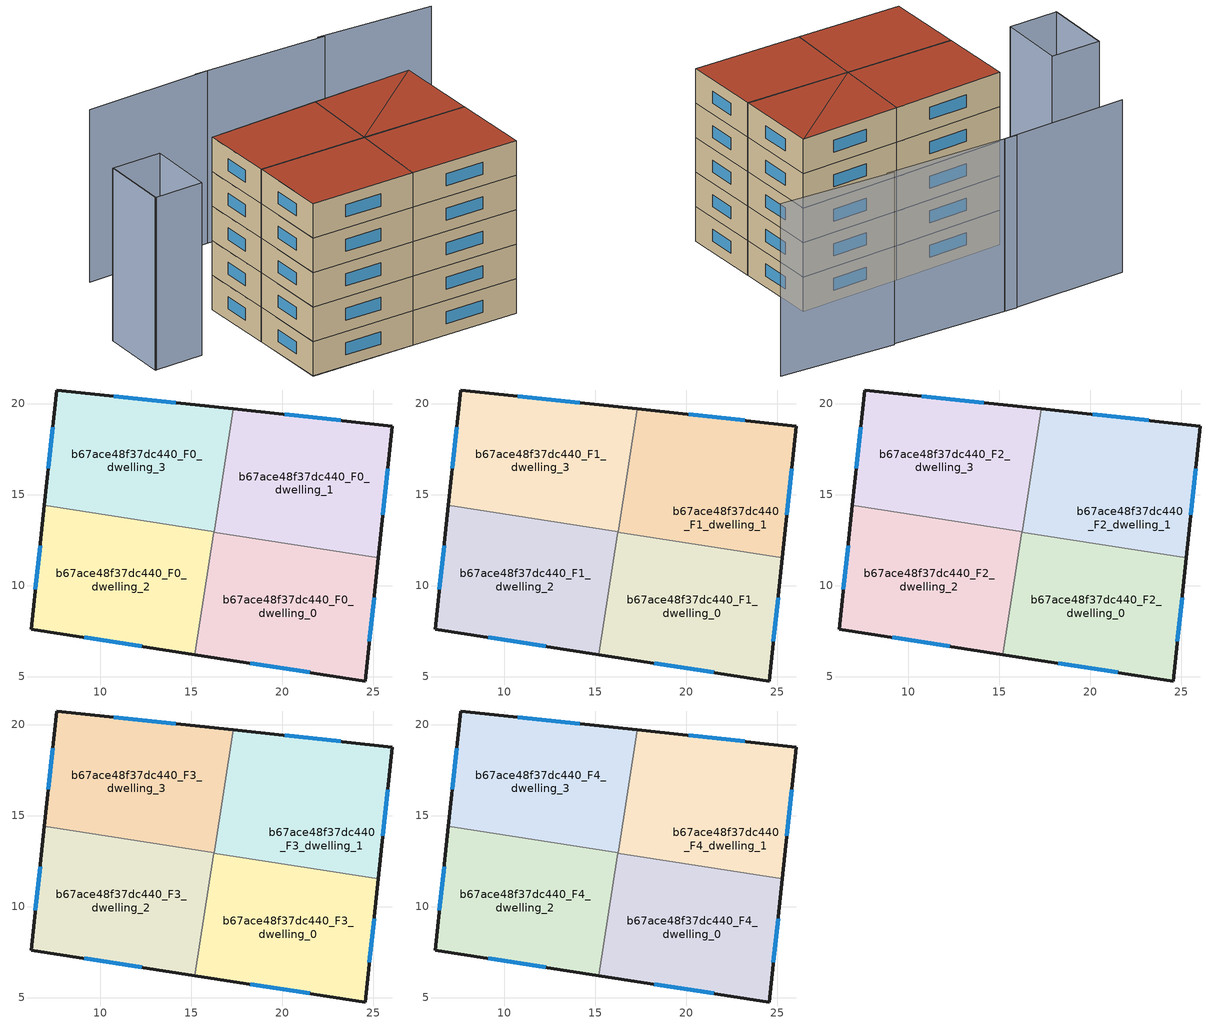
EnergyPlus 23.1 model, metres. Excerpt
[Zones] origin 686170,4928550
b67ace48f37dc440_F0_dwelling_0
 floor ground (EU_floor_Construction): 25.27,11.54 24.55,4.76 15.2,6.21 16.25,12.94 z0
 wall outside (EU_wall_Construction): 15.2,6.21 24.55,4.76 25.27,11.54 z0:3
 wall to b67ace48f37dc440_F0_dwelling_1 (EU_wall_Construction): 25.27,11.54 16.25,12.94 z0:3
 wall to b67ace48f37dc440_F0_dwelling_2 (EU_wall_Construction): 16.25,12.94 15.2,6.21 z0:3
 window (EU_Window_Construction): 24.78,6.95 25.04,9.34 / 18.23,5.74 21.52,5.23 z0.97:2.03
b67ace48f37dc440_F0_dwelling_1
 floor ground (EU_floor_Construction): 25.27,11.54 16.25,12.94 16.25,12.96 z0; 26.05,18.77 25.27,11.54 16.25,12.96 17.3,19.71 z0
 wall outside (EU_wall_Construction): 25.27,11.54 26.05,18.77 17.3,19.71 z0:3
 wall to b67ace48f37dc440_F0_dwelling_3 (EU_wall_Construction): 17.3,19.71 16.25,12.96 z0:3
 wall to b67ace48f37dc440_F0_dwelling_2 (EU_wall_Construction): 16.25,12.96 16.25,12.94 z0:3
 window (EU_Window_Construction): 23.21,19.07 20.13,19.4 / 25.52,13.88 25.8,16.42 z0.97:2.03
b67ace48f37dc440_F0_dwelling_2
 floor ground (EU_floor_Construction): 16.25,12.96 15.2,6.21 6.2,7.61 6.93,14.4 z0
 wall outside (EU_wall_Construction): 6.93,14.4 6.2,7.61 15.2,6.21 z0:3
 wall to b67ace48f37dc440_F0_dwelling_3 (EU_wall_Construction): 16.25,12.96 6.93,14.4 z0:3
 window (EU_Window_Construction): 9.12,7.15 12.28,6.66 / 6.69,12.2 6.43,9.81 z0.97:2.03
b67ace48f37dc440_F0_dwelling_3
 floor ground (EU_floor_Construction): 17.3,19.71 16.25,12.96 6.93,14.4 7.61,20.75 z0
 wall outside (EU_wall_Construction): 17.3,19.71 7.61,20.75 6.93,14.4 z0:3
 window (EU_Window_Construction): 7.39,18.69 7.15,16.46 / 14.16,20.04 10.75,20.41 z0.97:2.03
b67ace48f37dc440_F1_dwelling_0
 floor to b67ace48f37dc440_F0_dwelling_0 (EU_floor_Construction): 25.27,11.54 24.55,4.76 15.2,6.21 16.25,12.94 z3
 wall outside (EU_wall_Construction): 15.2,6.21 24.55,4.76 25.27,11.54 z3:6
 wall to b67ace48f37dc440_F1_dwelling_1 (EU_wall_Construction): 25.27,11.54 16.25,12.94 z3:6
 wall to b67ace48f37dc440_F1_dwelling_2 (EU_wall_Construction): 16.25,12.94 15.2,6.21 z3:6
 window (EU_Window_Construction): 24.78,6.95 25.04,9.34 / 18.23,5.74 21.52,5.23 z3.97:5.03
b67ace48f37dc440_F1_dwelling_1
 floor to b67ace48f37dc440_F0_dwelling_1 (EU_floor_Construction): 26.05,18.77 25.27,11.54 16.25,12.96 z3; 26.05,18.77 16.25,12.96 17.3,19.71 z3; 25.27,11.54 16.25,12.94 16.25,12.96 z3
 wall outside (EU_wall_Construction): 25.27,11.54 26.05,18.77 17.3,19.71 z3:6
 wall to b67ace48f37dc440_F1_dwelling_3 (EU_wall_Construction): 17.3,19.71 16.25,12.96 z3:6
 wall to b67ace48f37dc440_F1_dwelling_2 (EU_wall_Construction): 16.25,12.96 16.25,12.94 z3:6
 window (EU_Window_Construction): 23.21,19.07 20.13,19.4 / 25.52,13.88 25.8,16.42 z3.97:5.03
b67ace48f37dc440_F1_dwelling_2
 floor to b67ace48f37dc440_F0_dwelling_2 (EU_floor_Construction): 16.25,12.96 15.2,6.21 6.2,7.61 6.93,14.4 z3
 wall outside (EU_wall_Construction): 6.93,14.4 6.2,7.61 15.2,6.21 z3:6
 wall to b67ace48f37dc440_F1_dwelling_3 (EU_wall_Construction): 16.25,12.96 6.93,14.4 z3:6
 window (EU_Window_Construction): 9.12,7.15 12.28,6.66 / 6.69,12.2 6.43,9.81 z3.97:5.03
b67ace48f37dc440_F1_dwelling_3
 floor to b67ace48f37dc440_F0_dwelling_3 (EU_floor_Construction): 17.3,19.71 16.25,12.96 6.93,14.4 7.61,20.75 z3
 wall outside (EU_wall_Construction): 17.3,19.71 7.61,20.75 6.93,14.4 z3:6
 window (EU_Window_Construction): 7.39,18.69 7.15,16.46 / 14.16,20.04 10.75,20.41 z3.97:5.03
b67ace48f37dc440_F2_dwelling_0
 floor to b67ace48f37dc440_F1_dwelling_0 (EU_floor_Construction): 25.27,11.54 24.55,4.76 15.2,6.21 16.25,12.94 z6
 wall outside (EU_wall_Construction): 15.2,6.21 24.55,4.76 25.27,11.54 z6:9
 wall to b67ace48f37dc440_F2_dwelling_1 (EU_wall_Construction): 25.27,11.54 16.25,12.94 z6:9
 wall to b67ace48f37dc440_F2_dwelling_2 (EU_wall_Construction): 16.25,12.94 15.2,6.21 z6:9
 window (EU_Window_Construction): 24.78,6.95 25.04,9.34 / 18.23,5.74 21.52,5.23 z6.97:8.03
b67ace48f37dc440_F2_dwelling_1
 floor to b67ace48f37dc440_F1_dwelling_1 (EU_floor_Construction): 26.05,18.77 25.27,11.54 16.25,12.96 z6; 26.05,18.77 16.25,12.96 17.3,19.71 z6; 25.27,11.54 16.25,12.94 16.25,12.96 z6
 wall outside (EU_wall_Construction): 25.27,11.54 26.05,18.77 17.3,19.71 z6:9
 wall to b67ace48f37dc440_F2_dwelling_3 (EU_wall_Construction): 17.3,19.71 16.25,12.96 z6:9
 wall to b67ace48f37dc440_F2_dwelling_2 (EU_wall_Construction): 16.25,12.96 16.25,12.94 z6:9
 window (EU_Window_Construction): 23.21,19.07 20.13,19.4 / 25.52,13.88 25.8,16.42 z6.97:8.03
b67ace48f37dc440_F2_dwelling_2
 floor to b67ace48f37dc440_F1_dwelling_2 (EU_floor_Construction): 16.25,12.96 15.2,6.21 6.2,7.61 6.93,14.4 z6
 wall outside (EU_wall_Construction): 6.93,14.4 6.2,7.61 15.2,6.21 z6:9
 wall to b67ace48f37dc440_F2_dwelling_3 (EU_wall_Construction): 16.25,12.96 6.93,14.4 z6:9
 window (EU_Window_Construction): 9.12,7.15 12.28,6.66 / 6.69,12.2 6.43,9.81 z6.97:8.03
b67ace48f37dc440_F2_dwelling_3
 floor to b67ace48f37dc440_F1_dwelling_3 (EU_floor_Construction): 17.3,19.71 16.25,12.96 6.93,14.4 7.61,20.75 z6
 wall outside (EU_wall_Construction): 17.3,19.71 7.61,20.75 6.93,14.4 z6:9
 window (EU_Window_Construction): 7.39,18.69 7.15,16.46 / 14.16,20.04 10.75,20.41 z6.97:8.03
b67ace48f37dc440_F3_dwelling_0
 floor to b67ace48f37dc440_F2_dwelling_0 (EU_floor_Construction): 25.27,11.54 24.55,4.76 15.2,6.21 16.25,12.94 z9
 wall outside (EU_wall_Construction): 15.2,6.21 24.55,4.76 25.27,11.54 z9:12
 wall to b67ace48f37dc440_F3_dwelling_1 (EU_wall_Construction): 25.27,11.54 16.25,12.94 z9:12
 wall to b67ace48f37dc440_F3_dwelling_2 (EU_wall_Construction): 16.25,12.94 15.2,6.21 z9:12
 window (EU_Window_Construction): 24.78,6.95 25.04,9.34 / 18.23,5.74 21.52,5.23 z9.97:11.03
b67ace48f37dc440_F3_dwelling_1
 floor to b67ace48f37dc440_F2_dwelling_1 (EU_floor_Construction): 26.05,18.77 25.27,11.54 16.25,12.96 z9; 26.05,18.77 16.25,12.96 17.3,19.71 z9; 25.27,11.54 16.25,12.94 16.25,12.96 z9
 wall outside (EU_wall_Construction): 25.27,11.54 26.05,18.77 17.3,19.71 z9:12
 wall to b67ace48f37dc440_F3_dwelling_3 (EU_wall_Construction): 17.3,19.71 16.25,12.96 z9:12
 wall to b67ace48f37dc440_F3_dwelling_2 (EU_wall_Construction): 16.25,12.96 16.25,12.94 z9:12
 window (EU_Window_Construction): 23.21,19.07 20.13,19.4 / 25.52,13.88 25.8,16.42 z9.97:11.03
b67ace48f37dc440_F3_dwelling_2
 floor to b67ace48f37dc440_F2_dwelling_2 (EU_floor_Construction): 16.25,12.96 15.2,6.21 6.2,7.61 6.93,14.4 z9
 wall outside (EU_wall_Construction): 6.93,14.4 6.2,7.61 15.2,6.21 z9:12
 wall to b67ace48f37dc440_F3_dwelling_3 (EU_wall_Construction): 16.25,12.96 6.93,14.4 z9:12
 window (EU_Window_Construction): 9.12,7.15 12.28,6.66 / 6.69,12.2 6.43,9.81 z9.97:11.03
b67ace48f37dc440_F3_dwelling_3
 floor to b67ace48f37dc440_F2_dwelling_3 (EU_floor_Construction): 17.3,19.71 16.25,12.96 6.93,14.4 7.61,20.75 z9
 wall outside (EU_wall_Construction): 17.3,19.71 7.61,20.75 6.93,14.4 z9:12
 window (EU_Window_Construction): 7.39,18.69 7.15,16.46 / 14.16,20.04 10.75,20.41 z9.97:11.03
b67ace48f37dc440_F4_dwelling_0
 floor to b67ace48f37dc440_F3_dwelling_0 (EU_floor_Construction): 25.27,11.54 24.55,4.76 15.2,6.21 16.25,12.94 z12
 wall outside (EU_wall_Construction): 15.2,6.21 24.55,4.76 25.27,11.54 z12:15
 wall to b67ace48f37dc440_F4_dwelling_1 (EU_wall_Construction): 25.27,11.54 16.25,12.94 z12:15
 wall to b67ace48f37dc440_F4_dwelling_2 (EU_wall_Construction): 16.25,12.94 15.2,6.21 z12:15
 window (EU_Window_Construction): 24.78,6.95 25.04,9.34 / 18.23,5.74 21.52,5.23 z12.97:14.03
 roof outside (EU_roof_Construction): 24.55,4.76 25.27,11.54 16.25,12.94 15.2,6.21 z15
b67ace48f37dc440_F4_dwelling_1
 floor to b67ace48f37dc440_F3_dwelling_1 (EU_floor_Construction): 26.05,18.77 25.27,11.54 16.25,12.96 z12; 26.05,18.77 16.25,12.96 17.3,19.71 z12; 25.27,11.54 16.25,12.94 16.25,12.96 z12
 wall outside (EU_wall_Construction): 25.27,11.54 26.05,18.77 17.3,19.71 z12:15
 wall to b67ace48f37dc440_F4_dwelling_3 (EU_wall_Construction): 17.3,19.71 16.25,12.96 z12:15
 wall to b67ace48f37dc440_F4_dwelling_2 (EU_wall_Construction): 16.25,12.96 16.25,12.94 z12:15
 window (EU_Window_Construction): 23.21,19.07 20.13,19.4 / 25.52,13.88 25.8,16.42 z12.97:14.03
 roof outside (EU_roof_Construction): 25.27,11.54 26.05,18.77 16.25,12.96 16.25,12.94 z15; 26.05,18.77 17.3,19.71 16.25,12.96 z15
b67ace48f37dc440_F4_dwelling_2
 floor to b67ace48f37dc440_F3_dwelling_2 (EU_floor_Construction): 16.25,12.96 15.2,6.21 6.2,7.61 6.93,14.4 z12
 wall outside (EU_wall_Construction): 6.93,14.4 6.2,7.61 15.2,6.21 z12:15
 wall to b67ace48f37dc440_F4_dwelling_3 (EU_wall_Construction): 16.25,12.96 6.93,14.4 z12:15
 window (EU_Window_Construction): 9.12,7.15 12.28,6.66 / 6.69,12.2 6.43,9.81 z12.97:14.03
 roof outside (EU_roof_Construction): 15.2,6.21 16.25,12.96 6.93,14.4 6.2,7.61 z15
b67ace48f37dc440_F4_dwelling_3
 floor to b67ace48f37dc440_F3_dwelling_3 (EU_floor_Construction): 17.3,19.71 16.25,12.96 6.93,14.4 7.61,20.75 z12
 wall outside (EU_wall_Construction): 17.3,19.71 7.61,20.75 6.93,14.4 z12:15
 window (EU_Window_Construction): 7.39,18.69 7.15,16.46 / 14.16,20.04 10.75,20.41 z12.97:14.03
 roof outside (EU_roof_Construction): 16.25,12.96 17.3,19.71 7.61,20.75 6.93,14.4 z15
shading: -1.35,22.11 -2.12,16.35 / 34.27,25.32 24.41,27.38 / 24.93,27.15 13.42,29.19 / 14.52,29 3.58,30.33 / 2.89,21.55 2.11,15.82 / 2.11,15.82 -2.2,16.41 / -2.2,16.41 -1.41,22.14 / -1.41,22.14 2.89,21.55 z0:15
[Building]
EU S2 Campaign: North Axis=0; Terrain=City; Solar Distribution=FullExterior
[Site:Location]
Bologna: Latitude=44.5; Longitude=11.25; Time Zone=1; Elevation=37
[SizingPeriod:WeatherFileDays]
AnnualSizingPeriod: Begin Month=1; Begin Day of Month=1; End Month=12; End Day of Month=31; Day of Week for Start Day=Monday; Use Weather File Daylight Saving Period=No; Use Weather File Rain and Snow Indicators=No
[MATERIAL]
EU_InternalMass_Material: Roughness=MediumRough; Thickness=0.1; Conductivity=1; Density=1800; Specific Heat=900; Thermal Absorptance=0.9; Solar Absorptance=0.7; Visible Absorptance=0.7
[MATERIAL:NOMASS] Roughness=MediumRough; Thermal Absorptance=0.9; Solar Absorptance=0.7; Visible Absorptance=0.7
Name | Thermal Resistance
EU_wall_NoMass | 0.779417
EU_roof_NoMass | 0.435466
EU_floor_NoMass | 0.588222
[WINDOWMATERIAL:SIMPLEGLAZINGSYSTEM]
EU_Window_SimpleGlazing: UFactor=5.16242; Solar Heat Gain Coefficient=0.85; Visible Transmittance=0.85
[CONSTRUCTION]
EU_wall_Construction: EU_wall_NoMass
EU_roof_Construction: EU_roof_NoMass
EU_floor_Construction: EU_floor_NoMass
EU_Window_Construction: EU_Window_SimpleGlazing
EU_InternalMass_Construction: EU_InternalMass_Material
[ZONE] Type=1; Multiplier=1; Ceiling Height=autocalculate; Floor Area=autocalculate; Part of Total Floor Area=Yes
Name | Volume
b67ace48f37dc440_F0_dwelling_0; b67ace48f37dc440_F1_dwelling_0; b67ace48f37dc440_F2_dwelling_0; b67ace48f37dc440_F3_dwelling_0; b67ace48f37dc440_F4_dwelling_0 | 189.921
b67ace48f37dc440_F0_dwelling_1; b67ace48f37dc440_F1_dwelling_1; b67ace48f37dc440_F2_dwelling_1; b67ace48f37dc440_F3_dwelling_1; b67ace48f37dc440_F4_dwelling_1 | 189.912
b67ace48f37dc440_F0_dwelling_2; b67ace48f37dc440_F1_dwelling_2; b67ace48f37dc440_F2_dwelling_2; b67ace48f37dc440_F3_dwelling_2; b67ace48f37dc440_F4_dwelling_2 | 189.923
b67ace48f37dc440_F0_dwelling_3; b67ace48f37dc440_F1_dwelling_3; b67ace48f37dc440_F2_dwelling_3; b67ace48f37dc440_F3_dwelling_3; b67ace48f37dc440_F4_dwelling_3 | 189.936
[INTERNALMASS] Construction=EU_InternalMass_Construction
Name | Zone or ZoneList | Surface Area
b67ace48f37dc440_F0_dwelling_0_EU_InternalMass | b67ace48f37dc440_F0_dwelling_0 | 63.3068
b67ace48f37dc440_F0_dwelling_1_EU_InternalMass | b67ace48f37dc440_F0_dwelling_1 | 63.3039
b67ace48f37dc440_F0_dwelling_2_EU_InternalMass | b67ace48f37dc440_F0_dwelling_2 | 63.3078
b67ace48f37dc440_F0_dwelling_3_EU_InternalMass | b67ace48f37dc440_F0_dwelling_3 | 63.3123
b67ace48f37dc440_F1_dwelling_0_EU_InternalMass | b67ace48f37dc440_F1_dwelling_0 | 63.3068
b67ace48f37dc440_F1_dwelling_1_EU_InternalMass | b67ace48f37dc440_F1_dwelling_1 | 63.3039
b67ace48f37dc440_F1_dwelling_2_EU_InternalMass | b67ace48f37dc440_F1_dwelling_2 | 63.3078
b67ace48f37dc440_F1_dwelling_3_EU_InternalMass | b67ace48f37dc440_F1_dwelling_3 | 63.3123
b67ace48f37dc440_F2_dwelling_0_EU_InternalMass | b67ace48f37dc440_F2_dwelling_0 | 63.3068
b67ace48f37dc440_F2_dwelling_1_EU_InternalMass | b67ace48f37dc440_F2_dwelling_1 | 63.3039
b67ace48f37dc440_F2_dwelling_2_EU_InternalMass | b67ace48f37dc440_F2_dwelling_2 | 63.3078
b67ace48f37dc440_F2_dwelling_3_EU_InternalMass | b67ace48f37dc440_F2_dwelling_3 | 63.3123
b67ace48f37dc440_F3_dwelling_0_EU_InternalMass | b67ace48f37dc440_F3_dwelling_0 | 63.3068
b67ace48f37dc440_F3_dwelling_1_EU_InternalMass | b67ace48f37dc440_F3_dwelling_1 | 63.3039
b67ace48f37dc440_F3_dwelling_2_EU_InternalMass | b67ace48f37dc440_F3_dwelling_2 | 63.3078
b67ace48f37dc440_F3_dwelling_3_EU_InternalMass | b67ace48f37dc440_F3_dwelling_3 | 63.3123
b67ace48f37dc440_F4_dwelling_0_EU_InternalMass | b67ace48f37dc440_F4_dwelling_0 | 63.3068
b67ace48f37dc440_F4_dwelling_1_EU_InternalMass | b67ace48f37dc440_F4_dwelling_1 | 63.3039
b67ace48f37dc440_F4_dwelling_2_EU_InternalMass | b67ace48f37dc440_F4_dwelling_2 | 63.3078
b67ace48f37dc440_F4_dwelling_3_EU_InternalMass | b67ace48f37dc440_F4_dwelling_3 | 63.3123
[OTHEREQUIPMENT] Fuel Type=Electricity; Design Level Calculation Method=Watts/Area; Power per Zone Floor Area=1; Fraction Latent=0; Fraction Radiant=0; Fraction Lost=0; Carbon Dioxide Generation Rate=0; EndUse Subcategory=EU_Step8_InternalGains
Name | Zone or ZoneList or Space or SpaceList | Schedule
EU_Step8_InternalGain_b67ace48f37dc440_F0_dwelling_0_f000 | b67ace48f37dc440_F0_dwelling_0 | EU_Step8_GainSchedule_b67ace48f37dc440_F0_dwelling_0_f000
EU_Step8_InternalGain_b67ace48f37dc440_F0_dwelling_1_f000 | b67ace48f37dc440_F0_dwelling_1 | EU_Step8_GainSchedule_b67ace48f37dc440_F0_dwelling_1_f000
EU_Step8_InternalGain_b67ace48f37dc440_F0_dwelling_2_f000 | b67ace48f37dc440_F0_dwelling_2 | EU_Step8_GainSchedule_b67ace48f37dc440_F0_dwelling_2_f000
EU_Step8_InternalGain_b67ace48f37dc440_F0_dwelling_3_f000 | b67ace48f37dc440_F0_dwelling_3 | EU_Step8_GainSchedule_b67ace48f37dc440_F0_dwelling_3_f000
EU_Step8_InternalGain_b67ace48f37dc440_F1_dwelling_0_f000 | b67ace48f37dc440_F1_dwelling_0 | EU_Step8_GainSchedule_b67ace48f37dc440_F1_dwelling_0_f000
EU_Step8_InternalGain_b67ace48f37dc440_F1_dwelling_1_f000 | b67ace48f37dc440_F1_dwelling_1 | EU_Step8_GainSchedule_b67ace48f37dc440_F1_dwelling_1_f000
EU_Step8_InternalGain_b67ace48f37dc440_F1_dwelling_2_f000 | b67ace48f37dc440_F1_dwelling_2 | EU_Step8_GainSchedule_b67ace48f37dc440_F1_dwelling_2_f000
EU_Step8_InternalGain_b67ace48f37dc440_F1_dwelling_3_f000 | b67ace48f37dc440_F1_dwelling_3 | EU_Step8_GainSchedule_b67ace48f37dc440_F1_dwelling_3_f000
EU_Step8_InternalGain_b67ace48f37dc440_F2_dwelling_0_f000 | b67ace48f37dc440_F2_dwelling_0 | EU_Step8_GainSchedule_b67ace48f37dc440_F2_dwelling_0_f000
EU_Step8_InternalGain_b67ace48f37dc440_F2_dwelling_1_f000 | b67ace48f37dc440_F2_dwelling_1 | EU_Step8_GainSchedule_b67ace48f37dc440_F2_dwelling_1_f000
EU_Step8_InternalGain_b67ace48f37dc440_F2_dwelling_2_f000 | b67ace48f37dc440_F2_dwelling_2 | EU_Step8_GainSchedule_b67ace48f37dc440_F2_dwelling_2_f000
EU_Step8_InternalGain_b67ace48f37dc440_F2_dwelling_3_f000 | b67ace48f37dc440_F2_dwelling_3 | EU_Step8_GainSchedule_b67ace48f37dc440_F2_dwelling_3_f000
EU_Step8_InternalGain_b67ace48f37dc440_F3_dwelling_0_f000 | b67ace48f37dc440_F3_dwelling_0 | EU_Step8_GainSchedule_b67ace48f37dc440_F3_dwelling_0_f000
EU_Step8_InternalGain_b67ace48f37dc440_F3_dwelling_1_f000 | b67ace48f37dc440_F3_dwelling_1 | EU_Step8_GainSchedule_b67ace48f37dc440_F3_dwelling_1_f000
EU_Step8_InternalGain_b67ace48f37dc440_F3_dwelling_2_f000 | b67ace48f37dc440_F3_dwelling_2 | EU_Step8_GainSchedule_b67ace48f37dc440_F3_dwelling_2_f000
EU_Step8_InternalGain_b67ace48f37dc440_F3_dwelling_3_f000 | b67ace48f37dc440_F3_dwelling_3 | EU_Step8_GainSchedule_b67ace48f37dc440_F3_dwelling_3_f000
EU_Step8_InternalGain_b67ace48f37dc440_F4_dwelling_0_f000 | b67ace48f37dc440_F4_dwelling_0 | EU_Step8_GainSchedule_b67ace48f37dc440_F4_dwelling_0_f000
EU_Step8_InternalGain_b67ace48f37dc440_F4_dwelling_1_f000 | b67ace48f37dc440_F4_dwelling_1 | EU_Step8_GainSchedule_b67ace48f37dc440_F4_dwelling_1_f000
EU_Step8_InternalGain_b67ace48f37dc440_F4_dwelling_2_f000 | b67ace48f37dc440_F4_dwelling_2 | EU_Step8_GainSchedule_b67ace48f37dc440_F4_dwelling_2_f000
EU_Step8_InternalGain_b67ace48f37dc440_F4_dwelling_3_f000 | b67ace48f37dc440_F4_dwelling_3 | EU_Step8_GainSchedule_b67ace48f37dc440_F4_dwelling_3_f000
[ZONEVENTILATION:DESIGNFLOWRATE] Schedule=EU_AlwaysOn; Design Flow Rate Calculation Method=AirChanges/Hour; Air Changes per Hour=0.712058; Ventilation Type=Natural; Fan Pressure Rise=0; Fan Total Efficiency=1; Constant Term Coefficient=1; Temperature Term Coefficient=0; Velocity Term Coefficient=0; Velocity Squared Term Coefficient=0; Minimum Indoor Temperature=-100; Maximum Indoor Temperature=100; Delta Temperature=-100; Minimum Outdoor Temperature=-100; Maximum Outdoor Temperature=100; Maximum Wind Speed=40
Name | Zone or ZoneList or Space or SpaceList
EU_ConstantAir_b67ace48f37dc440_F0_dwelling_0 | b67ace48f37dc440_F0_dwelling_0
EU_ConstantAir_b67ace48f37dc440_F0_dwelling_1 | b67ace48f37dc440_F0_dwelling_1
EU_ConstantAir_b67ace48f37dc440_F0_dwelling_2 | b67ace48f37dc440_F0_dwelling_2
EU_ConstantAir_b67ace48f37dc440_F0_dwelling_3 | b67ace48f37dc440_F0_dwelling_3
EU_ConstantAir_b67ace48f37dc440_F1_dwelling_0 | b67ace48f37dc440_F1_dwelling_0
EU_ConstantAir_b67ace48f37dc440_F1_dwelling_1 | b67ace48f37dc440_F1_dwelling_1
EU_ConstantAir_b67ace48f37dc440_F1_dwelling_2 | b67ace48f37dc440_F1_dwelling_2
EU_ConstantAir_b67ace48f37dc440_F1_dwelling_3 | b67ace48f37dc440_F1_dwelling_3
EU_ConstantAir_b67ace48f37dc440_F2_dwelling_0 | b67ace48f37dc440_F2_dwelling_0
EU_ConstantAir_b67ace48f37dc440_F2_dwelling_1 | b67ace48f37dc440_F2_dwelling_1
EU_ConstantAir_b67ace48f37dc440_F2_dwelling_2 | b67ace48f37dc440_F2_dwelling_2
EU_ConstantAir_b67ace48f37dc440_F2_dwelling_3 | b67ace48f37dc440_F2_dwelling_3
EU_ConstantAir_b67ace48f37dc440_F3_dwelling_0 | b67ace48f37dc440_F3_dwelling_0
EU_ConstantAir_b67ace48f37dc440_F3_dwelling_1 | b67ace48f37dc440_F3_dwelling_1
EU_ConstantAir_b67ace48f37dc440_F3_dwelling_2 | b67ace48f37dc440_F3_dwelling_2
EU_ConstantAir_b67ace48f37dc440_F3_dwelling_3 | b67ace48f37dc440_F3_dwelling_3
EU_ConstantAir_b67ace48f37dc440_F4_dwelling_0 | b67ace48f37dc440_F4_dwelling_0
EU_ConstantAir_b67ace48f37dc440_F4_dwelling_1 | b67ace48f37dc440_F4_dwelling_1
EU_ConstantAir_b67ace48f37dc440_F4_dwelling_2 | b67ace48f37dc440_F4_dwelling_2
EU_ConstantAir_b67ace48f37dc440_F4_dwelling_3 | b67ace48f37dc440_F4_dwelling_3
[HVACTEMPLATE:THERMOSTAT] Constant Heating Setpoint=20; Constant Cooling Setpoint=50
EU_HeatOnly_b67ace48f37dc440_F0_dwelling_0; EU_HeatOnly_b67ace48f37dc440_F0_dwelling_1; EU_HeatOnly_b67ace48f37dc440_F0_dwelling_2; EU_HeatOnly_b67ace48f37dc440_F0_dwelling_3; EU_HeatOnly_b67ace48f37dc440_F1_dwelling_0; EU_HeatOnly_b67ace48f37dc440_F1_dwelling_1; EU_HeatOnly_b67ace48f37dc440_F1_dwelling_2; EU_HeatOnly_b67ace48f37dc440_F1_dwelling_3; EU_HeatOnly_b67ace48f37dc440_F2_dwelling_0; EU_HeatOnly_b67ace48f37dc440_F2_dwelling_1; EU_HeatOnly_b67ace48f37dc440_F2_dwelling_2; EU_HeatOnly_b67ace48f37dc440_F2_dwelling_3; EU_HeatOnly_b67ace48f37dc440_F3_dwelling_0; EU_HeatOnly_b67ace48f37dc440_F3_dwelling_1; EU_HeatOnly_b67ace48f37dc440_F3_dwelling_2; EU_HeatOnly_b67ace48f37dc440_F3_dwelling_3; EU_HeatOnly_b67ace48f37dc440_F4_dwelling_0; EU_HeatOnly_b67ace48f37dc440_F4_dwelling_1; EU_HeatOnly_b67ace48f37dc440_F4_dwelling_2; EU_HeatOnly_b67ace48f37dc440_F4_dwelling_3
[HVACTEMPLATE:ZONE:IDEALLOADSAIRSYSTEM] System Availability Schedule=EU_AlwaysOn; Maximum Heating Supply Air Temperature=50; Minimum Cooling Supply Air Temperature=13; Maximum Heating Supply Air Humidity Ratio=0.0156; Minimum Cooling Supply Air Humidity Ratio=0.0077; Heating Limit=NoLimit; Cooling Limit=NoLimit; Heating Availability Schedule=EU_AlwaysOn; Cooling Availability Schedule=EU_CoolingOff; Dehumidification Control Type=ConstantSensibleHeatRatio; Cooling Sensible Heat Ratio=0.7; Dehumidification Setpoint=60; Humidification Control Type=None; Humidification Setpoint=30; Outdoor Air Method=None; Outdoor Air Flow Rate per Person=0.00944; Outdoor Air Flow Rate per Zone Floor Area=0; Outdoor Air Flow Rate per Zone=0; Demand Controlled Ventilation Type=None; Outdoor Air Economizer Type=NoEconomizer; Heat Recovery Type=None; Sensible Heat Recovery Effectiveness=0.7; Latent Heat Recovery Effectiveness=0.65
Name | Template Thermostat
b67ace48f37dc440_F0_dwelling_0 | EU_HeatOnly_b67ace48f37dc440_F0_dwelling_0
b67ace48f37dc440_F0_dwelling_1 | EU_HeatOnly_b67ace48f37dc440_F0_dwelling_1
b67ace48f37dc440_F0_dwelling_2 | EU_HeatOnly_b67ace48f37dc440_F0_dwelling_2
b67ace48f37dc440_F0_dwelling_3 | EU_HeatOnly_b67ace48f37dc440_F0_dwelling_3
b67ace48f37dc440_F1_dwelling_0 | EU_HeatOnly_b67ace48f37dc440_F1_dwelling_0
b67ace48f37dc440_F1_dwelling_1 | EU_HeatOnly_b67ace48f37dc440_F1_dwelling_1
b67ace48f37dc440_F1_dwelling_2 | EU_HeatOnly_b67ace48f37dc440_F1_dwelling_2
b67ace48f37dc440_F1_dwelling_3 | EU_HeatOnly_b67ace48f37dc440_F1_dwelling_3
b67ace48f37dc440_F2_dwelling_0 | EU_HeatOnly_b67ace48f37dc440_F2_dwelling_0
b67ace48f37dc440_F2_dwelling_1 | EU_HeatOnly_b67ace48f37dc440_F2_dwelling_1
b67ace48f37dc440_F2_dwelling_2 | EU_HeatOnly_b67ace48f37dc440_F2_dwelling_2
b67ace48f37dc440_F2_dwelling_3 | EU_HeatOnly_b67ace48f37dc440_F2_dwelling_3
b67ace48f37dc440_F3_dwelling_0 | EU_HeatOnly_b67ace48f37dc440_F3_dwelling_0
b67ace48f37dc440_F3_dwelling_1 | EU_HeatOnly_b67ace48f37dc440_F3_dwelling_1
b67ace48f37dc440_F3_dwelling_2 | EU_HeatOnly_b67ace48f37dc440_F3_dwelling_2
b67ace48f37dc440_F3_dwelling_3 | EU_HeatOnly_b67ace48f37dc440_F3_dwelling_3
b67ace48f37dc440_F4_dwelling_0 | EU_HeatOnly_b67ace48f37dc440_F4_dwelling_0
b67ace48f37dc440_F4_dwelling_1 | EU_HeatOnly_b67ace48f37dc440_F4_dwelling_1
b67ace48f37dc440_F4_dwelling_2 | EU_HeatOnly_b67ace48f37dc440_F4_dwelling_2
b67ace48f37dc440_F4_dwelling_3 | EU_HeatOnly_b67ace48f37dc440_F4_dwelling_3
[SIZING:ZONE] Zone Cooling Design Supply Air Temperature Input Method=SupplyAirTemperature; Zone Cooling Design Supply Air Temperature=13; Zone Heating Design Supply Air Temperature Input Method=SupplyAirTemperature; Zone Heating Design Supply Air Temperature=50; Zone Cooling Design Supply Air Humidity Ratio=0.008; Zone Heating Design Supply Air Humidity Ratio=0.008; Cooling Design Air Flow Method=DesignDay; Cooling Design Air Flow Rate=0; Cooling Minimum Air Flow per Zone Floor Area=0.000762; Cooling Minimum Air Flow=0; Cooling Minimum Air Flow Fraction=0.2; Heating Design Air Flow Method=DesignDay; Heating Design Air Flow Rate=0; Heating Maximum Air Flow per Zone Floor Area=0.002032; Heating Maximum Air Flow=0.141576; Heating Maximum Air Flow Fraction=0.3; Account for Dedicated Outdoor Air System=No; Dedicated Outdoor Air System Control Strategy=NeutralSupplyAir; Dedicated Outdoor Air Low Setpoint Temperature for Design=autosize; Dedicated Outdoor Air High Setpoint Temperature for Design=autosize; Zone Load Sizing Method=Sensible Load Only No Latent Load; Zone Latent Cooling Design Supply Air Humidity Ratio Input Method=HumidityRatioDifference; Zone Cooling Design Supply Air Humidity Ratio Difference=0.005; Zone Latent Heating Design Supply Air Humidity Ratio Input Method=HumidityRatioDifference; Zone Humidification Design Supply Air Humidity Ratio Difference=0.005
b67ace48f37dc440_F0_dwelling_0; b67ace48f37dc440_F0_dwelling_1; b67ace48f37dc440_F0_dwelling_2; b67ace48f37dc440_F0_dwelling_3; b67ace48f37dc440_F1_dwelling_0; b67ace48f37dc440_F1_dwelling_1; b67ace48f37dc440_F1_dwelling_2; b67ace48f37dc440_F1_dwelling_3; b67ace48f37dc440_F2_dwelling_0; b67ace48f37dc440_F2_dwelling_1; b67ace48f37dc440_F2_dwelling_2; b67ace48f37dc440_F2_dwelling_3; b67ace48f37dc440_F3_dwelling_0; b67ace48f37dc440_F3_dwelling_1; b67ace48f37dc440_F3_dwelling_2; b67ace48f37dc440_F3_dwelling_3; b67ace48f37dc440_F4_dwelling_0; b67ace48f37dc440_F4_dwelling_1; b67ace48f37dc440_F4_dwelling_2; b67ace48f37dc440_F4_dwelling_3
[SCHEDULE:CONSTANT]
Name | Hourly Value
EU_AlwaysOn | 1
EU_CoolingOff | 0
[SCHEDULE:FILE] Column Number=1; Rows to Skip at Top=0; Number of Hours of Data=8760; Column Separator=Comma; Interpolate to Timestep=No; Minutes per Item=60; Adjust Schedule for Daylight Savings=Yes
Name | File
EU_Step8_GainSchedule_b67ace48f37dc440_F0_dwelling_0_f000 | ../../schedules/b67ace48f37dc440/b67ace48f37dc440_F0_dwelling_0_f000_gain.csv
EU_Step8_GainSchedule_b67ace48f37dc440_F0_dwelling_1_f000 | ../../schedules/b67ace48f37dc440/b67ace48f37dc440_F0_dwelling_1_f000_gain.csv
EU_Step8_GainSchedule_b67ace48f37dc440_F0_dwelling_2_f000 | ../../schedules/b67ace48f37dc440/b67ace48f37dc440_F0_dwelling_2_f000_gain.csv
EU_Step8_GainSchedule_b67ace48f37dc440_F0_dwelling_3_f000 | ../../schedules/b67ace48f37dc440/b67ace48f37dc440_F0_dwelling_3_f000_gain.csv
EU_Step8_GainSchedule_b67ace48f37dc440_F1_dwelling_0_f000 | ../../schedules/b67ace48f37dc440/b67ace48f37dc440_F1_dwelling_0_f000_gain.csv
EU_Step8_GainSchedule_b67ace48f37dc440_F1_dwelling_1_f000 | ../../schedules/b67ace48f37dc440/b67ace48f37dc440_F1_dwelling_1_f000_gain.csv
EU_Step8_GainSchedule_b67ace48f37dc440_F1_dwelling_2_f000 | ../../schedules/b67ace48f37dc440/b67ace48f37dc440_F1_dwelling_2_f000_gain.csv
EU_Step8_GainSchedule_b67ace48f37dc440_F1_dwelling_3_f000 | ../../schedules/b67ace48f37dc440/b67ace48f37dc440_F1_dwelling_3_f000_gain.csv
EU_Step8_GainSchedule_b67ace48f37dc440_F2_dwelling_0_f000 | ../../schedules/b67ace48f37dc440/b67ace48f37dc440_F2_dwelling_0_f000_gain.csv
EU_Step8_GainSchedule_b67ace48f37dc440_F2_dwelling_1_f000 | ../../schedules/b67ace48f37dc440/b67ace48f37dc440_F2_dwelling_1_f000_gain.csv
EU_Step8_GainSchedule_b67ace48f37dc440_F2_dwelling_2_f000 | ../../schedules/b67ace48f37dc440/b67ace48f37dc440_F2_dwelling_2_f000_gain.csv
EU_Step8_GainSchedule_b67ace48f37dc440_F2_dwelling_3_f000 | ../../schedules/b67ace48f37dc440/b67ace48f37dc440_F2_dwelling_3_f000_gain.csv
EU_Step8_GainSchedule_b67ace48f37dc440_F3_dwelling_0_f000 | ../../schedules/b67ace48f37dc440/b67ace48f37dc440_F3_dwelling_0_f000_gain.csv
EU_Step8_GainSchedule_b67ace48f37dc440_F3_dwelling_1_f000 | ../../schedules/b67ace48f37dc440/b67ace48f37dc440_F3_dwelling_1_f000_gain.csv
EU_Step8_GainSchedule_b67ace48f37dc440_F3_dwelling_2_f000 | ../../schedules/b67ace48f37dc440/b67ace48f37dc440_F3_dwelling_2_f000_gain.csv
EU_Step8_GainSchedule_b67ace48f37dc440_F3_dwelling_3_f000 | ../../schedules/b67ace48f37dc440/b67ace48f37dc440_F3_dwelling_3_f000_gain.csv
EU_Step8_GainSchedule_b67ace48f37dc440_F4_dwelling_0_f000 | ../../schedules/b67ace48f37dc440/b67ace48f37dc440_F4_dwelling_0_f000_gain.csv
EU_Step8_GainSchedule_b67ace48f37dc440_F4_dwelling_1_f000 | ../../schedules/b67ace48f37dc440/b67ace48f37dc440_F4_dwelling_1_f000_gain.csv
EU_Step8_GainSchedule_b67ace48f37dc440_F4_dwelling_2_f000 | ../../schedules/b67ace48f37dc440/b67ace48f37dc440_F4_dwelling_2_f000_gain.csv
EU_Step8_GainSchedule_b67ace48f37dc440_F4_dwelling_3_f000 | ../../schedules/b67ace48f37dc440/b67ace48f37dc440_F4_dwelling_3_f000_gain.csv
